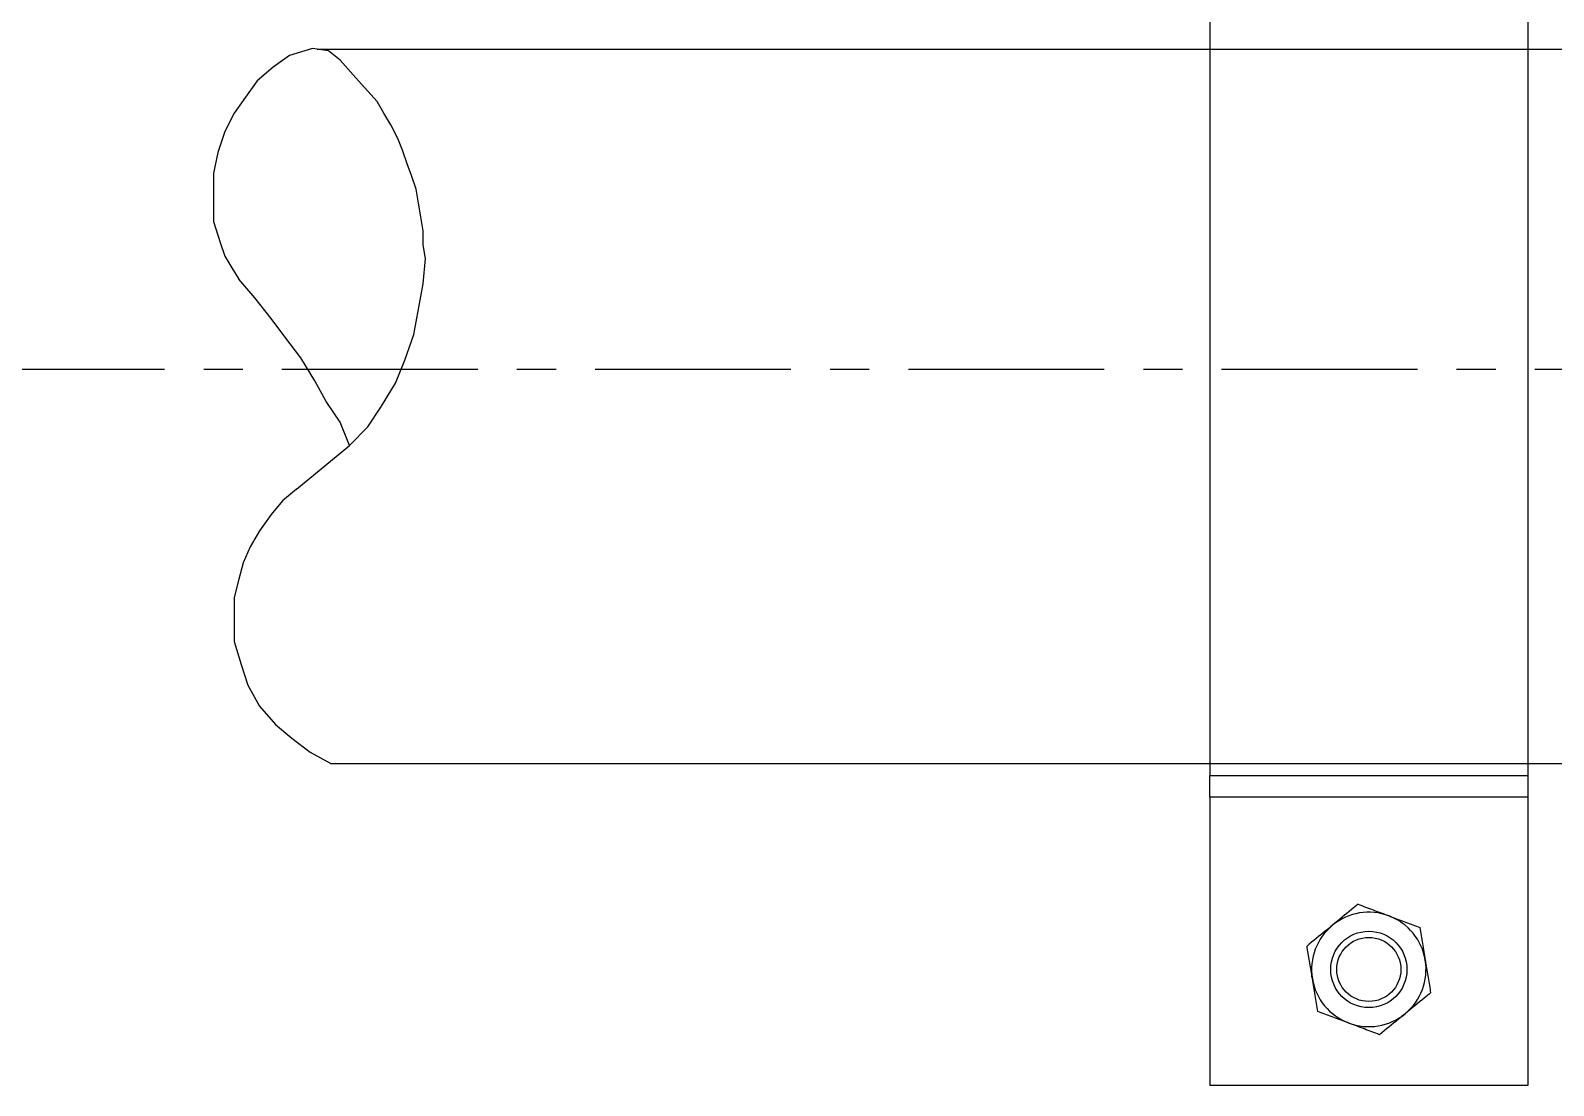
# Model space of a CAD drawing. Header units: millimetres. Extents: x 0 to 42050, y 0 to 29700.
# Drawn here: x 25295 to 26267, y 19302 to 19975 of the extents above; entities that cross this region are included whole.
import ezdxf

# ---------------------------------------------------------------- set-up
doc = ezdxf.new("R2010")
doc.units = ezdxf.units.MM
doc.header["$LTSCALE"] = 50
doc.linetypes.add('CENTERX2', pattern=[4, 2.5, -0.5, 0.5, -0.5])
doc.layers.add('P', color=3, linetype='Continuous')
doc.layers.add('unovics', color=7, linetype='Continuous')

msp = doc.modelspace()

# ---------------------------------------------------------------- linework, layer by layer
msp.add_line((25477.74, 19963.38), (27246.19, 19963.38))
at = {"color": 1, "linetype": 'CENTERX2', "elevation": 0}
msp.add_lwpolyline([(25255.26, 19759.22), (27246.19, 19759.22)], dxfattribs=at)
at = {"elevation": 0}
msp.add_lwpolyline([(25486.52, 19507.44), (27246.19, 19507.44)], dxfattribs=at)
at = {"layer": 'P', "color": 0, "lineweight": -2}
for p, q in [((25460.02, 19959.39), (25449.72, 19952.03)), ((25474.74, 19963.81), (25460.02, 19959.39)), ((25485.05, 19962.34), (25474.74, 19963.81)), ((25492.41, 19956.45), (25485.05, 19962.34)), ((25449.72, 19952.03), (25439.41, 19943.2)), ((25439.41, 19943.2), (25432.05, 19932.89)), ((25432.05, 19932.89), (25424.69, 19922.59)), ((25424.69, 19922.59), (25418.8, 19910.81)), ((25418.8, 19910.81), (25414.39, 19897.56)), ((25414.39, 19897.56), (25411.44, 19884.31)), ((25411.44, 19884.31), (25411.44, 19871.06)), ((25411.44, 19871.06), (25411.44, 19853.4)), ((25411.44, 19853.4), (25415.86, 19840.15)), ((25415.86, 19840.15), (25418.8, 19831.31)), ((25418.8, 19831.31), (25423.22, 19823.95)), ((25423.22, 19823.95), (25427.64, 19816.59))]:
    msp.add_line(p, q, dxfattribs=at)
at = {"layer": 'P', "color": 0, "lineweight": -2, "elevation": 0}
for points in [[(25498.3, 19710.6), (25510.08, 19722.37), (25518.91, 19735.62), (25527.74, 19750.35), (25533.63, 19765.07), (25539.52, 19781.26), (25542.46, 19797.45), (25545.41, 19813.65), (25546.88, 19829.84), (25545.41, 19838.67), (25545.41, 19847.51), (25543.94, 19856.34), (25542.46, 19865.17), (25540.99, 19874.01), (25538.05, 19882.84), (25535.1, 19890.2), (25532.16, 19899.03), (25529.21, 19906.39), (25524.8, 19915.23), (25520.38, 19922.59), (25515.96, 19929.95), (25504.19, 19943.2), (25492.41, 19956.45)], [(25498.3, 19710.6), (25492.41, 19725.32), (25483.58, 19738.57), (25476.22, 19751.82), (25467.38, 19766.54), (25457.08, 19779.79), (25448.25, 19791.57), (25437.94, 19804.81), (25427.64, 19816.59)], [(25464.44, 19682.63), (25498.3, 19710.6)], [(25464.44, 19682.63), (25455.61, 19675.27), (25448.25, 19666.43), (25440.88, 19656.13), (25435, 19645.82), (25430.58, 19635.52), (25427.64, 19625.21), (25424.69, 19613.44), (25424.69, 19601.66), (25424.69, 19585.46), (25429.11, 19570.74), (25433.52, 19557.49), (25440.88, 19544.24), (25451.19, 19532.47), (25461.49, 19523.63), (25473.27, 19514.8), (25486.52, 19507.44)]]:
    msp.add_lwpolyline(points, dxfattribs=at)
at = {"layer": 'unovics', "color": 2}
for p, q in [((26047.76, 19995.78), (26047.76, 19499.85)), ((26250.72, 19995.78), (26250.72, 19499.85)), ((26047.76, 19499.85), (26250.72, 19499.85)), ((26047.76, 19486.03), (26047.76, 19499.85)), ((26250.72, 19499.85), (26250.72, 19486.03)), ((26250.72, 19486.03), (26047.76, 19486.03)), ((26047.76, 19486.03), (26047.76, 19302.02)), ((26250.72, 19486.03), (26250.72, 19302.02)), ((26250.72, 19302.02), (26047.76, 19302.02))]:
    msp.add_line(p, q, dxfattribs=at)
at = {"layer": 'unovics', "color": 4}
for radius in [24.36, 20.44]:
    msp.add_circle((26149.24, 19376.1), radius, dxfattribs=at)
for start, end in [(69.32888, 129.32888), (129.32888, 189.32888), (9.32888, 69.32888), (309.32888, 9.32888), (189.32888, 249.32888), (249.32888, 309.32888)]:
    msp.add_arc((26149.24, 19376.1), 36.53, start, end, dxfattribs=at)
for points, knots in [([(26142.4, 19417.73), (26141.03, 19416.6), (26135.71, 19412.25), (26130.19, 19407.72), (26126.09, 19404.36)], [0, 0, 0, 0, 0.257548, 1, 1, 1, 1]), ([(26142.4, 19417.73), (26145.61, 19416.52), (26152.08, 19414.08), (26158.76, 19411.55), (26162.14, 19410.28)], [0, 0, 0, 0, 0.495453, 1, 1, 1, 1]), ([(26126.09, 19404.36), (26124.6, 19403.14), (26119.08, 19398.62), (26113.7, 19394.21), (26109.77, 19390.99)], [0, 0, 0, 0, 0.268638, 1, 1, 1, 1]), ([(26162.14, 19410.28), (26162.6, 19410.1), (26166.15, 19408.77), (26172.83, 19406.25), (26178.84, 19403.98), (26181.87, 19402.83)], [0, 0, 0, 0, 0.070088, 0.530786, 1, 1, 1, 1]), ([(26181.87, 19402.83), (26182.43, 19399.45), (26183.55, 19392.63), (26184.71, 19385.58), (26185.29, 19382.02)], [0, 0, 0, 0, 0.495459, 1, 1, 1, 1]), ([(26113.19, 19370.18), (26113.11, 19370.67), (26112.5, 19374.41), (26111.34, 19381.45), (26110.3, 19387.79), (26109.77, 19390.99)], [0, 0, 0, 0, 0.070087, 0.530782, 1, 1, 1, 1]), ([(26185.29, 19382.02), (26185.37, 19381.53), (26185.99, 19377.79), (26187.14, 19370.75), (26188.18, 19364.41), (26188.71, 19361.21)], [0, 0, 0, 0, 0.070092, 0.530782, 1, 1, 1, 1]), ([(26116.61, 19349.36), (26116.05, 19352.74), (26114.93, 19359.56), (26113.77, 19366.62), (26113.19, 19370.18)], [0, 0, 0, 0, 0.495458, 1, 1, 1, 1]), ([(26188.71, 19361.21), (26187.34, 19360.08), (26182.02, 19355.73), (26176.5, 19351.2), (26172.39, 19347.84)], [0, 0, 0, 0, 0.257548, 1, 1, 1, 1]), ([(26136.34, 19341.92), (26135.88, 19342.09), (26132.33, 19343.43), (26125.65, 19345.95), (26119.64, 19348.22), (26116.61, 19349.36)], [0, 0, 0, 0, 0.070088, 0.530786, 1, 1, 1, 1]), ([(26172.39, 19347.84), (26170.91, 19346.62), (26165.39, 19342.1), (26160.01, 19337.69), (26156.08, 19334.47)], [0, 0, 0, 0, 0.268626, 1, 1, 1, 1]), ([(26156.08, 19334.47), (26152.87, 19335.68), (26146.4, 19338.12), (26139.72, 19340.64), (26136.34, 19341.92)], [0, 0, 0, 0, 0.495463, 1, 1, 1, 1])]:
    msp.add_open_spline(points, degree=3, knots=knots, dxfattribs=at)

doc.saveas('drawing.dxf')
